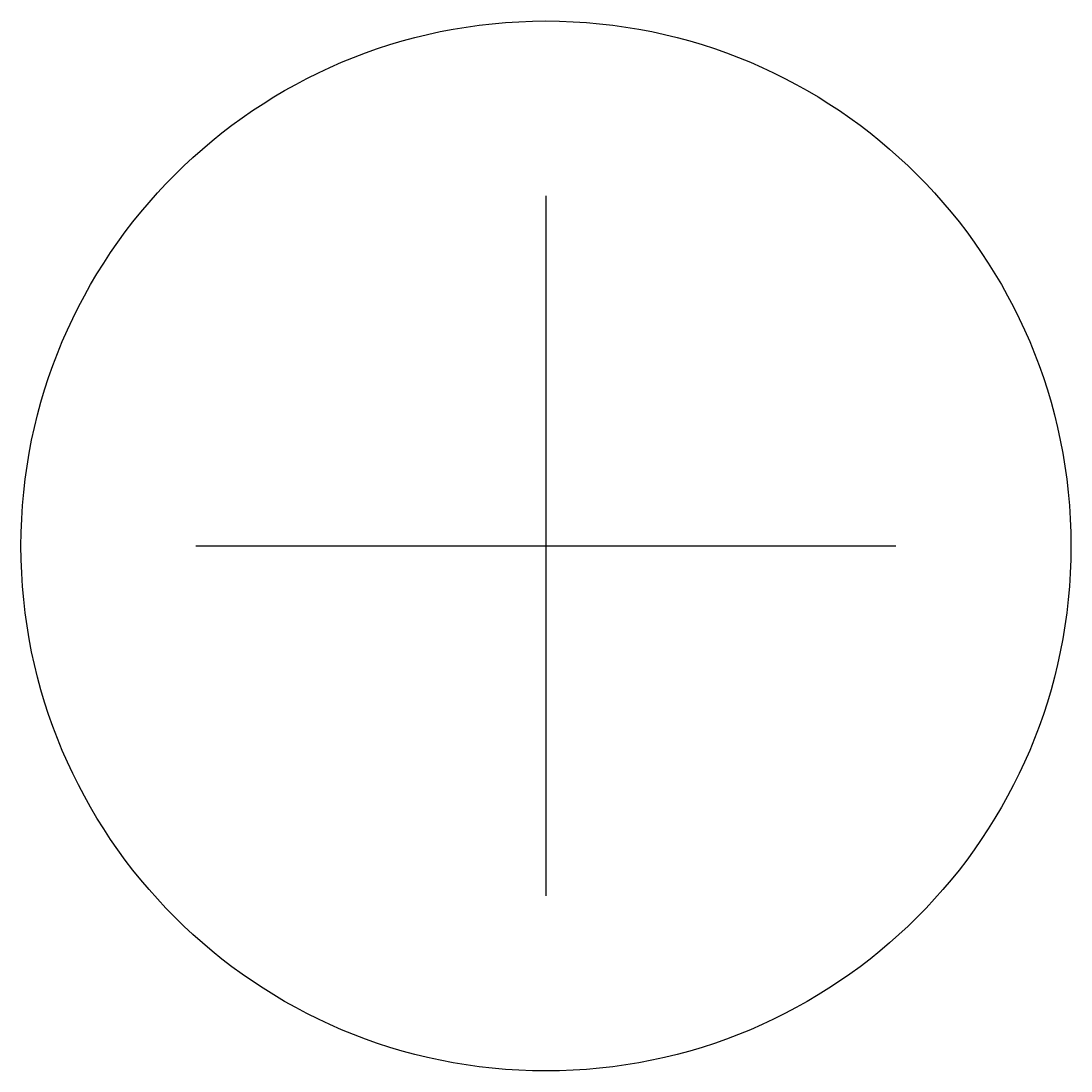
# Model space of a CAD drawing. Header units: millimetres. Extents: x 43516.573 to 43516.873, y -1794.729 to -1794.429.
import ezdxf

# ---------------------------------------------------------------- set-up
doc = ezdxf.new("R2010")
doc.units = ezdxf.units.MM
doc.layers.add('025', color=2, linetype='Continuous')

msp = doc.modelspace()

# ---------------------------------------------------------------- linework, layer by layer
at = {"layer": '025'}
for p, q in [((43516.72267, -1794.47874), (43516.72267, -1794.67874)), ((43516.62267, -1794.57874), (43516.82267, -1794.57874))]:
    msp.add_line(p, q, dxfattribs=at)
msp.add_circle((43516.72267, -1794.57874), 0.15, dxfattribs=at)

doc.saveas('drawing.dxf')
